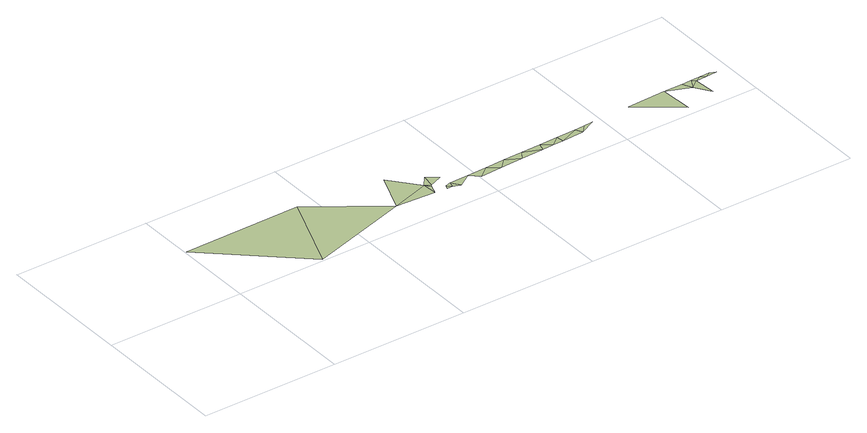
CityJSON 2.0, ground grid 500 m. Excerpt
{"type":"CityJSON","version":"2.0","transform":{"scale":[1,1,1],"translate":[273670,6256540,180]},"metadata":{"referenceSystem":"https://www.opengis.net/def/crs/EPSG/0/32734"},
"CityObjects":{
"terrain1":{"type":"TINRelief","geometry":[{"type":"CompositeSurface","lod":"1","boundaries":[[[0,1,2]],[[0,2,3]],[[4,3,5]],[[6,5,3]],[[7,5,6]],[[8,5,7]],[[9,5,8]],[[10,11,12]],[[8,13,9]],[[10,12,14]],[[15,14,12]],[[14,15,16]],[[17,18,16]],[[18,17,19]],[[19,20,18]],[[21,20,19]],[[20,21,22]],[[22,21,23]],[[22,23,24]],[[24,23,25]],[[25,26,24]],[[26,25,27]],[[28,26,27]],[[27,29,28]],[[29,30,28]],[[29,31,30]],[[32,33,34]],[[35,34,36]],[[35,36,37]],[[38,39,36]],[[37,36,39]],[[39,40,37]],[[40,39,41]],[[40,41,42]],[[43,42,41]]]}]}
},
"vertices":[
[436,296,1],[5,293,0],[323,6,2],[692,118,1],[746,260,1],[828,160,2],[834,108,2],[845,142,2],[850,149,2],[858,196,2],[882,116,2],[878,103,2],[898,103,2],[896,166,2],[902,123,2],[925,92,2],[973,125,2],[1005,96,2],[1044,127,2],[1085,99,2],[1115,130,2],[1168,103,2],[1186,132,2],[1251,106,2],[1257,134,2],[1291,108,2],[1328,137,2],[1331,110,2],[1398,139,2],[1411,113,2],[1434,140,2],[1469,141,2],[1611,146,2],[1761,33,2],[1753,151,2],[1823,153,0],[1842,119,0],[1859,154,0],[1876,61,2],[1873,143,0],[1894,155,0],[1913,145,0],[1930,156,0],[1953,146,0]
]}
